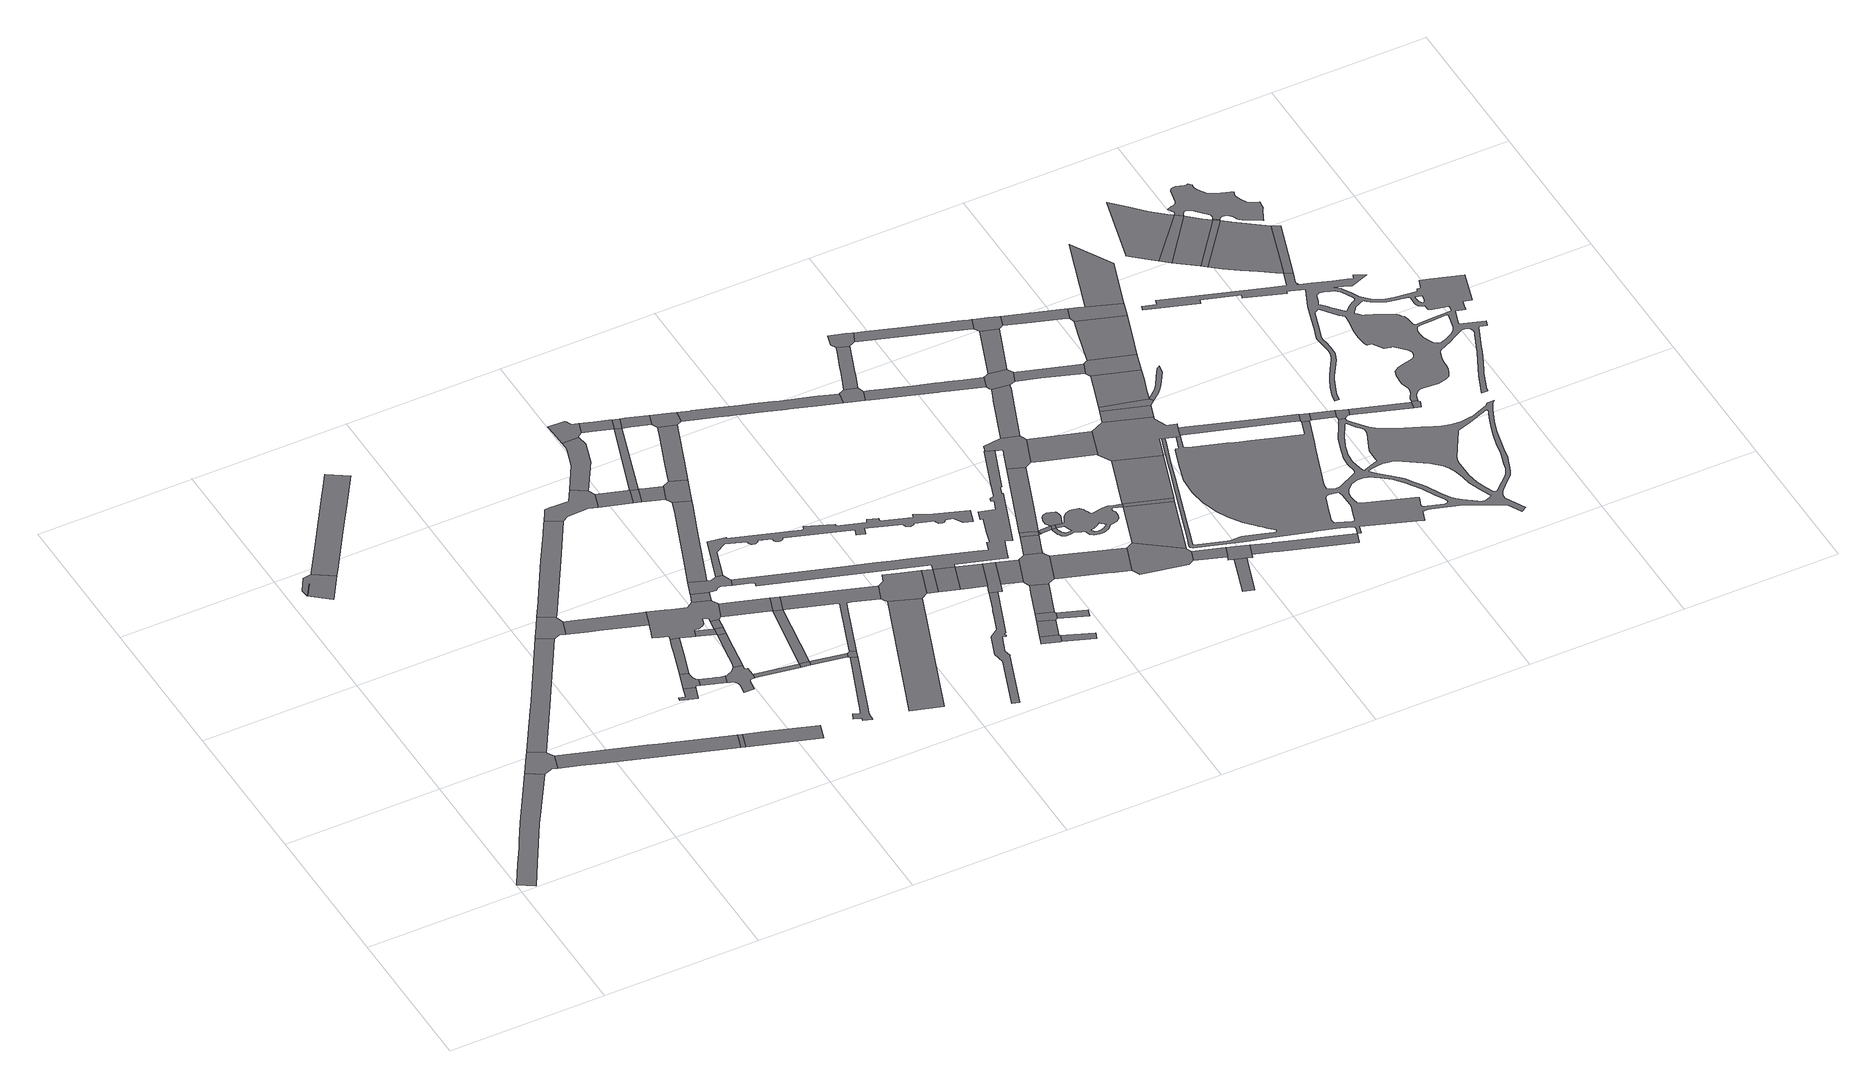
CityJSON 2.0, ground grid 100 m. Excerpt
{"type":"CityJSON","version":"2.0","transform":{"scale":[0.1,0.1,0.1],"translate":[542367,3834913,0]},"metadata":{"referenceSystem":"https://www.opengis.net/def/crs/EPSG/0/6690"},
"CityObjects":{
"road1":{"type":"Road","attributes":{"RoadStructureAttribute.sectionType":"1"},"geometry":[{"type":"MultiSurface","lod":"1","boundaries":[[[0,1,2,3,4,5,6,7,8,9,10,11,12]]]}]},
"road2":{"type":"Road","geometry":[{"type":"MultiSurface","lod":"1","boundaries":[[[13,14,0,12,15,16,17,18,19,20,21,22]]]}]},
"road3":{"type":"Road","geometry":[{"type":"MultiSurface","lod":"1","boundaries":[[[23,24,25,26,27,28,29],[30,31,32]]]}]},
"road4":{"type":"Road","attributes":{"RoadStructureAttribute.sectionType":"1"},"geometry":[{"type":"MultiSurface","lod":"1","boundaries":[[[33,34,35,36,37,13,22,38,39]]]}]},
"road5":{"type":"Road","attributes":{"RoadStructureAttribute.sectionType":"1"},"geometry":[{"type":"MultiSurface","lod":"1","boundaries":[[[40,41,19,18,42,43,44,45]]]}]},
"road6":{"type":"Road","attributes":{"RoadStructureAttribute.sectionType":"1"},"geometry":[{"type":"MultiSurface","lod":"1","boundaries":[[[46,47,48,49,50,24,23,51,52,53,54,55]]]}]},
"road7":{"type":"Road","geometry":[{"type":"MultiSurface","lod":"1","boundaries":[[[56,57,58,33,39,59,60,61,62,63,64]]]}]},
"road8":{"type":"Road","geometry":[{"type":"MultiSurface","lod":"1","boundaries":[[[45,44,65,66]]]}]},
"road9":{"type":"Road","geometry":[{"type":"MultiSurface","lod":"1","boundaries":[[[67,68,69,70,71,72]]]}]},
"road10":{"type":"Road","geometry":[{"type":"MultiSurface","lod":"1","boundaries":[[[73,67,72,74,75,76,77,78,79,80,81,82]]]}]},
"road11":{"type":"Road","attributes":{"RoadStructureAttribute.sectionType":"1"},"geometry":[{"type":"MultiSurface","lod":"1","boundaries":[[[83,84,85,86,63,62,87,88,89,90]]]}]},
"road12":{"type":"Road","attributes":{"RoadStructureAttribute.sectionType":"1"},"geometry":[{"type":"MultiSurface","lod":"1","boundaries":[[[91,66,65,92,93]]]}]},
"road13":{"type":"Road","attributes":{"RoadStructureAttribute.sectionType":"1"},"geometry":[{"type":"MultiSurface","lod":"1","boundaries":[[[94,95,96,97,78,77,98,99,100,101,102]]]}]},
"road14":{"type":"Road","attributes":{"RoadStructureAttribute.sectionType":"1"},"geometry":[{"type":"MultiSurface","lod":"1","boundaries":[[[103,104,105,106,107,108,56,64,109,110,111]]]}]},
"road15":{"type":"Road","attributes":{"RoadStructureAttribute.sectionType":"1"},"geometry":[{"type":"MultiSurface","lod":"1","boundaries":[[[112,113,114,115,73,82,116,117,118,119]]]}]},
"road16":{"type":"Road","geometry":[{"type":"MultiSurface","lod":"1","boundaries":[[[120,121,122,123,102,101,124,125,126,127,128,129,130,131,132,133,134,135,136,137,138,139,140,141]]]}]},
"road17":{"type":"Road","attributes":{"RoadStructureAttribute.sectionType":"1"},"geometry":[{"type":"MultiSurface","lod":"1","boundaries":[[[142,143,144,120,141,145,146]]]}]},
"road18":{"type":"Road","geometry":[{"type":"MultiSurface","lod":"1","boundaries":[[[147,148,149,150,90,89,151,152,153,154,155,112,119,156,157,158,159,160,161,162,163,164,165,166,167,168,169,170,171,172,173,174,175]]]}]},
"road19":{"type":"Road","attributes":{"RoadStructureAttribute.sectionType":"1"},"geometry":[{"type":"MultiSurface","lod":"1","boundaries":[[[158,157,176,177,178]]]}]},
"road20":{"type":"Road","attributes":{"RoadStructureAttribute.sectionType":"1"},"geometry":[{"type":"MultiSurface","lod":"1","boundaries":[[[138,137,179,180,181]]]}]},
"road21":{"type":"Road","geometry":[{"type":"MultiSurface","lod":"1","boundaries":[[[178,177,142,146,182]]]}]},
"road22":{"type":"Road","geometry":[{"type":"MultiSurface","lod":"1","boundaries":[[[168,178,182,169]]]}]},
"road23":{"type":"Road","geometry":[{"type":"MultiSurface","lod":"1","boundaries":[[[183,184,175,174,185]]]}]},
"road24":{"type":"Road","geometry":[{"type":"MultiSurface","lod":"1","boundaries":[[[186,187,188,189,190,191,103,111,192,193,194,195,196]]]}]},
"road25":{"type":"Road","geometry":[{"type":"MultiSurface","lod":"1","boundaries":[[[181,180,197,198]]]}]},
"road26":{"type":"Road","attributes":{"RoadStructureAttribute.sectionType":"1"},"geometry":[{"type":"MultiSurface","lod":"1","boundaries":[[[199,200,201,202,203,204,205,206,207,208,209,210,211,212,213,214,215,216]]]}]},
"road27":{"type":"Road","geometry":[{"type":"MultiSurface","lod":"1","boundaries":[[[217,183,185,218,219,220,221,222,223,224,225,226,227]]]}]},
"road28":{"type":"Road","attributes":{"RoadStructureAttribute.sectionType":"1"},"geometry":[{"type":"MultiSurface","lod":"1","boundaries":[[[171,170,228,229,230]]]}]},
"road29":{"type":"Road","attributes":{"RoadStructureAttribute.sectionType":"1"},"geometry":[{"type":"MultiSurface","lod":"1","boundaries":[[[229,231,181,198,232,233]]]}]},
"road30":{"type":"Road","attributes":{"RoadStructureAttribute.sectionType":"1"},"geometry":[{"type":"MultiSurface","lod":"1","boundaries":[[[234,198,197,235,236,237]]]}]},
"road31":{"type":"Road","attributes":{"RoadStructureAttribute.sectionType":"1"},"geometry":[{"type":"MultiSurface","lod":"1","boundaries":[[[238,195,194,239,240]]]}]},
"road32":{"type":"Road","geometry":[{"type":"MultiSurface","lod":"1","boundaries":[[[230,229,233,241]]]}]},
"road33":{"type":"Road","geometry":[{"type":"MultiSurface","lod":"1","boundaries":[[[242,243,237,236,244,199,216,245]]]}]},
"road34":{"type":"Road","attributes":{"RoadStructureAttribute.sectionType":"1"},"geometry":[{"type":"MultiSurface","lod":"1","boundaries":[[[246,247,248,249,250,251,252,253,254,186,196]]]}]},
"road35":{"type":"Road","attributes":{"RoadStructureAttribute.sectionType":"1"},"geometry":[{"type":"MultiSurface","lod":"1","boundaries":[[[255,256,257,217,227,258,259,260]]]}]},
"road36":{"type":"Road","geometry":[{"type":"MultiSurface","lod":"1","boundaries":[[[240,239,261,262]]]}]},
"road37":{"type":"Road","attributes":{"RoadStructureAttribute.sectionType":"1"},"geometry":[{"type":"MultiSurface","lod":"1","boundaries":[[[263,264,265,262,261,266,267]]]}]},
"road38":{"type":"Road","geometry":[{"type":"MultiSurface","lod":"1","boundaries":[[[268,269,249,248,270,271,272,273,274,275,276]]]}]},
"road39":{"type":"Road","geometry":[{"type":"MultiSurface","lod":"1","boundaries":[[[241,233,277,278,279,280,281,242,245,282,283,284,285,286]]]}]},
"road40":{"type":"Road","attributes":{"RoadStructureAttribute.sectionType":"1"},"geometry":[{"type":"MultiSurface","lod":"1","boundaries":[[[287,240,262,288]]]}]},
"road41":{"type":"Road","attributes":{"RoadStructureAttribute.sectionType":"1"},"geometry":[{"type":"MultiSurface","lod":"1","boundaries":[[[289,290,291,292]]]}]},
"road42":{"type":"Road","geometry":[{"type":"MultiSurface","lod":"1","boundaries":[[[293,267,266,255,260,294,295]]]}]},
"road43":{"type":"Road","attributes":{"RoadStructureAttribute.sectionType":"1"},"geometry":[{"type":"MultiSurface","lod":"1","boundaries":[[[296,297,272,271,298,299,287,300]]]}]},
"road44":{"type":"Road","geometry":[{"type":"MultiSurface","lod":"1","boundaries":[[[300,287,288,301]]]}]},
"road45":{"type":"Road","attributes":{"RoadStructureAttribute.sectionType":"1"},"geometry":[{"type":"MultiSurface","lod":"1","boundaries":[[[302,303,304,305,293,295,306,307,308]]]}]},
"road46":{"type":"Road","attributes":{"RoadStructureAttribute.sectionType":"1"},"geometry":[{"type":"MultiSurface","lod":"1","boundaries":[[[309,301,288,310,311,312,313,314]]]}]},
"road47":{"type":"Road","geometry":[{"type":"MultiSurface","lod":"1","boundaries":[[[315,316,317,318,286,285,319,320,289,292,321,322]]]}]},
"road48":{"type":"Road","geometry":[{"type":"MultiSurface","lod":"1","boundaries":[[[323,324,314,313,302,308,325,326,327]]]}]},
"road49":{"type":"Road","attributes":{"RoadStructureAttribute.sectionType":"1"},"geometry":[{"type":"MultiSurface","lod":"1","boundaries":[[[328,329,330,331,332,333,334,335,336,337,338,339,340,341,342,343,344,345,346,347,348,349,350,351,352,353,354,355,356,357,358,359,360,361,362,363,364,365,366,367,368,369,370,371,372,373,374,375,376,377,378,379,380,381,382,383,384,385,386,387,388,389,390,391,392,393,394,395,396,397,398,399,400,401,402,403,404,405,406,407,408,409,410,411,412,413,414,415,416,417,418,419,420,421,422,423,424,425,426,427,428,429,430,431,432,433,434,435,436,437,438,439,440,441,442,443,444,445,446,447,448,449,450,451,452,453,454,455,456,457,458,459,460,461,224,223]]]}]},
"road50":{"type":"Road","attributes":{"RoadStructureAttribute.sectionType":"1"},"geometry":[{"type":"MultiSurface","lod":"1","boundaries":[[[462,463,464,465,466,467,468,469,470,471,472,473,474,475,476,477,478,479,480,481]]]}]},
"road51":{"type":"Road","attributes":{"RoadStructureAttribute.sectionType":"1"},"geometry":[{"type":"MultiSurface","lod":"1","boundaries":[[[322,321,482,483]]]}]},
"road52":{"type":"Road","attributes":{"RoadStructureAttribute.sectionType":"1"},"geometry":[{"type":"MultiSurface","lod":"1","boundaries":[[[484,485,486,487,488,489,490,491,492,493,494,495,496,497,498,499,500,501,502,222,221,503,504,505,506,483,507,508,509,510,511,512,513,514,515,516,517,518,519,520]]]}]},
"road53":{"type":"Road","geometry":[{"type":"MultiSurface","lod":"1","boundaries":[[[483,482,521,507]]]}]},
"road54":{"type":"Road","geometry":[{"type":"MultiSurface","lod":"1","boundaries":[[[522,523,524,525,526,527,528,529,530,531,532,533,534,535]]]}]},
"road55":{"type":"Road","attributes":{"RoadStructureAttribute.sectionType":"1"},"geometry":[{"type":"MultiSurface","lod":"1","boundaries":[[[536,522,535,537,538]]]}]},
"road56":{"type":"Road","attributes":{"RoadStructureAttribute.sectionType":"1"},"geometry":[{"type":"MultiSurface","lod":"1","boundaries":[[[507,521,539,540]]]}]},
"road57":{"type":"Road","geometry":[{"type":"MultiSurface","lod":"1","boundaries":[[[541,536,538,542,543,544,545,546,547,548,549,550,551]]]}]},
"road58":{"type":"Road","geometry":[{"type":"MultiSurface","lod":"1","boundaries":[[[552,553,554,530,529]]]}]},
"road59":{"type":"Road","geometry":[{"type":"MultiSurface","lod":"1","boundaries":[[[540,539,555,462,481,556,557,558]]]}]},
"road60":{"type":"Road","attributes":{"RoadStructureAttribute.sectionType":"1"},"geometry":[{"type":"MultiSurface","lod":"1","boundaries":[[[559,560,541,551,561]]]}]},
"road61":{"type":"Road","attributes":{"RoadStructureAttribute.sectionType":"1"},"geometry":[{"type":"MultiSurface","lod":"1","boundaries":[[[562,563,564,565,566,567,568,569,570,571,572,573,574,327,326,575,576,577,578,579,580,581,582,583,584,585]]]}]},
"road62":{"type":"Road","attributes":{"RoadStructureAttribute.sectionType":"1"},"geometry":[{"type":"MultiSurface","lod":"1","boundaries":[[[558,557,586,587]]]}]},
"road63":{"type":"Road","geometry":[{"type":"MultiSurface","lod":"1","boundaries":[[[588,589,590,547,546]]]}]},
"road64":{"type":"Road","geometry":[{"type":"MultiSurface","lod":"1","boundaries":[[[591,592,593,587,586,594,595,559,561,596,597,598,599,600,601,602]]]}]},
"road65":{"type":"Road","attributes":{"RoadStructureAttribute.sectionType":"1"},"geometry":[{"type":"MultiSurface","lod":"1","boundaries":[[[603,591,602,604]]]}]},
"road66":{"type":"Road","geometry":[{"type":"MultiSurface","lod":"1","boundaries":[[[605,606,603,604,607]]]}]},
"road67":{"type":"Road","attributes":{"RoadStructureAttribute.sectionType":"1"},"geometry":[{"type":"MultiSurface","lod":"1","boundaries":[[[608,606,605,607]]]}]},
"road68":{"type":"Road","attributes":{"RoadStructureAttribute.sectionType":"1"},"geometry":[{"type":"MultiSurface","lod":"1","boundaries":[[[607,604,609]]]}]},
"road69":{"type":"Road","attributes":{"RoadStructureAttribute.sectionType":"1"},"geometry":[{"type":"MultiSurface","lod":"1","boundaries":[[[599,598,610,611,612,613,614]]]}]},
"road70":{"type":"Road","attributes":{"RoadStructureAttribute.sectionType":"1"},"geometry":[{"type":"MultiSurface","lod":"1","boundaries":[[[615,616,607,609,617,618]]]}]},
"road71":{"type":"Road","geometry":[{"type":"MultiSurface","lod":"1","boundaries":[[[619,585,584,620,621,622]]]}]},
"road72":{"type":"Road","geometry":[{"type":"MultiSurface","lod":"1","boundaries":[[[615,618,623,624]]]}]},
"road73":{"type":"Road","attributes":{"RoadStructureAttribute.sectionType":"1"},"geometry":[{"type":"MultiSurface","lod":"1","boundaries":[[[625,626,608,607,627,628,629]]]}]},
"road74":{"type":"Road","geometry":[{"type":"MultiSurface","lod":"1","boundaries":[[[630,631,632,633,634,635,636,637,638,639,640,615,624,641]]]}]},
"road75":{"type":"Road","attributes":{"RoadStructureAttribute.sectionType":"1"},"geometry":[{"type":"MultiSurface","lod":"1","boundaries":[[[642,643,644,645,646,647,648,619,622,649,650,651]]]}]},
"road76":{"type":"Road","geometry":[{"type":"MultiSurface","lod":"1","boundaries":[[[618,652,653,654,655,656,657,658,659,660,661,662,663,664,665,666,667,668,669,670,671,672,673,674,675,676,677,678,679,680,681,682,683,684,685,686,687,688,689,690,691,692,693,694,695,696,697,698,641,624,623],[699,700,701,702,703,704,705,706,707,708,709,710,711,712,623],[713,714,715,716,717,718,719,720,721,722,723,724,725,726]]]}]},
"road77":{"type":"Road","geometry":[{"type":"MultiSurface","lod":"1","boundaries":[[[727,728,729,614,613,730,731,732,733,734,735,736,737,738]]]}]},
"road78":{"type":"Road","geometry":[{"type":"MultiSurface","lod":"1","boundaries":[[[739,740,741,742,743,642,651,744,745,746,747]]]}]},
"road79":{"type":"Road","geometry":[{"type":"MultiSurface","lod":"1","boundaries":[[[748,749,520,519,750,751,752,625,629,753,754,755,756,757,758]]]}]},
"road80":{"type":"Road","attributes":{"RoadStructureAttribute.sectionType":"1"},"geometry":[{"type":"MultiSurface","lod":"1","boundaries":[[[759,760,761,762,763,764,765,766,767,621,620,768,769,770,771,772,773,774,775,776,777]]]}]},
"road81":{"type":"Road","attributes":{"RoadStructureAttribute.sectionType":"1"},"geometry":[{"type":"MultiSurface","lod":"1","boundaries":[[[682,727,738,778]]]}]},
"road82":{"type":"Road","attributes":{"RoadStructureAttribute.sectionType":"1"},"geometry":[{"type":"MultiSurface","lod":"1","boundaries":[[[736,735,779,780]]]}]},
"road83":{"type":"Road","attributes":{"RoadStructureAttribute.sectionType":"1"},"geometry":[{"type":"MultiSurface","lod":"1","boundaries":[[[781,782,783,784]]]}]},
"road84":{"type":"Road","attributes":{"RoadStructureAttribute.sectionType":"1"},"geometry":[{"type":"MultiSurface","lod":"1","boundaries":[[[785,786,787,788,748,758,789,790,791]]]}]},
"road85":{"type":"Road","attributes":{"RoadStructureAttribute.sectionType":"1"},"geometry":[{"type":"MultiSurface","lod":"1","boundaries":[[[792,755,754,793,794,795]]]}]},
"road86":{"type":"Road","geometry":[{"type":"MultiSurface","lod":"1","boundaries":[[[683,682,778,796,797]]]}]},
"road87":{"type":"Road","geometry":[{"type":"MultiSurface","lod":"1","boundaries":[[[780,779,798,781,784,799,800,801]]]}]},
"road88":{"type":"Road","attributes":{"RoadStructureAttribute.sectionType":"1"},"geometry":[{"type":"MultiSurface","lod":"1","boundaries":[[[802,803,804,805,806,807,808,809,810,747,746,811,812,813,814,815]]]}]},
"road89":{"type":"Road","attributes":{"RoadStructureAttribute.sectionType":"1"},"geometry":[{"type":"MultiSurface","lod":"1","boundaries":[[[816,683,797,817]]]}]},
"road90":{"type":"Road","geometry":[{"type":"MultiSurface","lod":"1","boundaries":[[[818,819,820,777,776,821,822,785,791,823,824,825,826,827,828]]]}]},
"road91":{"type":"Road","attributes":{"RoadStructureAttribute.sectionType":"1"},"geometry":[{"type":"MultiSurface","lod":"1","boundaries":[[[829,818,828,830,831]]]}]},
"road92":{"type":"Road","geometry":[{"type":"MultiSurface","lod":"1","boundaries":[[[832,833,795,794,834,835,816,817,836,837,838,839,840,841,842,843,844,845,846,847]]]}]},
"road93":{"type":"Road","attributes":{"RoadStructureAttribute.sectionType":"1"},"geometry":[{"type":"MultiSurface","lod":"1","boundaries":[[[848,825,824,849,850,851,852]]]}]},
"road94":{"type":"Road","geometry":[{"type":"MultiSurface","lod":"1","boundaries":[[[853,854,855,801,800,856,857,858,859]]]}]},
"road95":{"type":"Road","geometry":[{"type":"MultiSurface","lod":"1","boundaries":[[[860,861,815,814,862,829,831,863,864]]]}]},
"road96":{"type":"Road","attributes":{"RoadStructureAttribute.sectionType":"1"},"geometry":[{"type":"MultiSurface","lod":"1","boundaries":[[[865,866,832,847,867]]]}]},
"road97":{"type":"Road","geometry":[{"type":"MultiSurface","lod":"1","boundaries":[[[868,865,867,869,870]]]}]},
"road98":{"type":"Road","attributes":{"RoadStructureAttribute.sectionType":"1"},"geometry":[{"type":"MultiSurface","lod":"1","boundaries":[[[871,872,868,870,873,874,875]]]}]},
"road99":{"type":"Road","attributes":{"RoadStructureAttribute.sectionType":"1"},"geometry":[{"type":"MultiSurface","lod":"1","boundaries":[[[876,864,863,877,878,879,880,881]]]}]},
"road100":{"type":"Road","geometry":[{"type":"MultiSurface","lod":"1","boundaries":[[[882,883,884,885,852,851,886,871,875,887]]]}]},
"road101":{"type":"Road","attributes":{"RoadStructureAttribute.sectionType":"1"},"geometry":[{"type":"MultiSurface","lod":"1","boundaries":[[[888,889,890,891,892,893,894,895,896,897,898,899,900,901,870,869]]]}]},
"road102":{"type":"Road","attributes":{"RoadStructureAttribute.sectionType":"1"},"geometry":[{"type":"MultiSurface","lod":"1","boundaries":[[[902,903,882,887,904,905]]]}]},
"road103":{"type":"Road","attributes":{"RoadStructureAttribute.sectionType":"1"},"geometry":[{"type":"MultiSurface","lod":"1","boundaries":[[[906,907,908,843,842,909,910,911,912,913]]]}]},
"road104":{"type":"Road","geometry":[{"type":"MultiSurface","lod":"1","boundaries":[[[914,915,916,881,880,902,905,917,918,919,920,921]]]}]},
"road105":{"type":"Road","attributes":{"RoadStructureAttribute.sectionType":"1"},"geometry":[{"type":"MultiSurface","lod":"1","boundaries":[[[922,923,924,925,926,927,928,929,930,931,932,933,934,935,936,937,938,939,940,941,942,943,944,945,946,947,948,949,950,951,952,953,954,955,956,957,958,959,960,961,962,963,964,965,966,967,968,969,970,971,972,973,974,975,976,977,978,979,980,981,841,840,982,983,984,985,986,987,988,989,990,991,992,993,994,995,996,997,998,999,1000,1001,1002,1003,1004,1005,1006,1007,1008,1009,1010,1011,1012,1013,1014,1015,1016,1017,1018,1019,1020,1021,1022,1023,1024,1025,838,837,1026,1027,1028,1029,1030,1031,1032,1033,1034,1035,1036,1037,1038,1039,1040,1041,1042,1043,1044,1045,1046,1047,1048,859,1049,1050,1051,1052,1053,1054,1055,1056,1057,1058,1059,1060,1061,1062,1063,1064,1065,1066,1067,1068,1069,1070,1071,1072,1073,1074,1075,1076,1077,1078,1079,1080,1081,1082,1083,1084,1085,1086,1087,1088,1089],[1090,1091,1092,1093,1094,1095,1096,1097,1098,1099,1100,1101,1102,1103,1104,1105,1106,1107,1108,1109,1110,1111,1112,1113,1114,1115,1116],[1117,1118,1119,1120,1121,1122,1123,1124,1125,1126,1127,1128,1129,1130,1131,1132,1133,1134,1135,1136,1137,1138,1139,1140,1141,1142,1143,1144,1145,1146,1147,1148],[1149,1150,1151,1152,1153,1154,1155,1156,1157,1158,1159,1160,1161,1162,1163,1164,1165,1166,1167,1168,1169,1170,1171,1172,1173,1174,1175,1176,1177,1178,1179,1180,1181],[1182,1183,1184,1185,1186,1187,1188,1189,1190,1191,1192,1193,1194,1195,1196,1197,1198,1199,1200,1201,1202,1203,1204,1205,1206,1207,1208,1209,1210,1211,1212,1213,1214,1215,1216,1217,1218,1219,1220,1221,1222],[1223,1224,1225,1226,1227,1228,1229,1230,1231,1232,1233,1234,1235,1236,1237,1238,1239,1240,1241,1242,1243,1244,1245,1246,1247,1248,1249,1250,1251,1252,1253,1254,1255,1256,1257]]]}]},
"road106":{"type":"Road","attributes":{"RoadStructureAttribute.sectionType":"1"},"geometry":[{"type":"MultiSurface","lod":"1","boundaries":[[[1258,921,920,1259]]]}]},
"road107":{"type":"Road","geometry":[{"type":"MultiSurface","lod":"1","boundaries":[[[913,912,970,969,1260,1261,1262]]]}]},
"road108":{"type":"Road","attributes":{"RoadStructureAttribute.sectionType":"1"},"geometry":[{"type":"MultiSurface","lod":"1","boundaries":[[[1262,1261,1263,1264,1265]]]}]},
"road109":{"type":"Road","geometry":[{"type":"MultiSurface","lod":"1","boundaries":[[[1266,1265,1264,1267,1268,944,943,1269,1270,1271,1272]]]}]},
"road110":{"type":"Road","geometry":[{"type":"MultiSurface","lod":"1","boundaries":[[[1273,1274,1272,1271,1275,1276,1277]]]}]},
"road111":{"type":"Road","geometry":[{"type":"MultiSurface","lod":"1","boundaries":[[[1278,1279,1280,1281,1282,1283,1284,1285,1286,1287,1288]]]}]},
"road112":{"type":"Road","geometry":[{"type":"MultiSurface","lod":"1","boundaries":[[[1289,1290,1277,1276,1291,1292,1293,1294,1295]]]}]},
"road113":{"type":"Road","geometry":[{"type":"MultiSurface","lod":"1","boundaries":[[[1288,1287,1296,1297,1298]]]}]},
"road114":{"type":"Road","geometry":[{"type":"MultiSurface","lod":"1","boundaries":[[[1299,1298,1297,1300,1301]]]}]},
"road115":{"type":"Road","attributes":{"RoadStructureAttribute.sectionType":"1"},"geometry":[{"type":"MultiSurface","lod":"1","boundaries":[[[1302,1303,1304,1305,1306,1307,1308,1309,1310,1311,1312,1313,1314,1315,1316,1317,1318,1319,1320,1321,1322,1323,1324,1325,1326,1327,1328,1329,1330,1331,1332,1333,1334,1335,1336,1337,1338,1339,1340,1341,1342,1343,1344,1345,1346,1347,1348,1349,1350,1351,1352,1353,1354,1355,1356,1357,1358,1359,1360,1361,1362,1363,1364,1365,1366,1367,1368,1369,1370,1371,1372,1373,1374,1375,1376,1377,1378,1379,1380,1381,1382,1383,1384,1385,1386,1387,1388,1389,1390,1391,1392,1393,1394,1395,1396,1397,1398,1289,1295,1399,1400,1401,1402,1403,1404,1405,1406,1407,1408,1409,1410,1411,1412,1413,1414,1415,1416,1417,1418,1419,1420,1421,1422,1423,1424,1425,1426,1427,1428,1429,1430,1431,1432,1433,1434,1435,1436,1437,1438,1439,1440,1441,1442,1443,1444,1445,1446,1447,1448,1449,1450,1451,1452,1453,1454,1455,1456,1457,1458,1459,1460,1461,1462,1463,1464,1465,1466,1467,1468,1469,1470,1471,1472,1473,1474,1475,1476,1477,1478,1479,1480,1481,1482,1483,1484,1485,1486,1487,1488,1489,1490,1491,1492,1493,1494,1495],[1496,1497,1498,1499,1500,1501,1502,1503,1504,1505,1506,1507,1508,1509],[1510,1511,1512,1513,1514,1515,1516,1517,1518,1519,1520,1521,1522,1523,1524,1525,1526,1527,1528,1529,1530,1531,1532,1533,1534,1535,1536,1537,1538,1539],[1540,1541,1542,1543,1544,1545,1546,1547,1548,1549,1550,1551,1552,1553,1554,1555,1556,1557,1558,1559,1560,1561,1562,1563,1564,1565],[1566,1567,1568,1569,1570,1571,1572,1573,1574,1575,1576,1577,1578,1579,1580,1581,1582,1583,1584,1585,1586,1587,1588,1589,1590,1591,1592,1593,1594,1595,1596,1597,1598,1599,1600,1601,1602,1603,1604,1605,1606,1607,1608,1609,1610,1611,1612,1613,1614,1615,1616,1617,1618]]]}]},
"road116":{"type":"Road","geometry":[{"type":"MultiSurface","lod":"1","boundaries":[[[1301,1300,1619,1620]]]}]},
"road117":{"type":"Road","geometry":[{"type":"MultiSurface","lod":"1","boundaries":[[[1621,1620,1619,1622,1623,1624,1625,1495,1626]]]}]},
"road118":{"type":"Road","attributes":{"RoadStructureAttribute.sectionType":"1"},"geometry":[{"type":"MultiSurface","lod":"1","boundaries":[[[1627,1301,1620,1628]]]}]},
"road119":{"type":"Road","geometry":[{"type":"MultiSurface","lod":"1","boundaries":[[[1629,1630,1631,1632,1633,1634,1635,1636,1637,1638,1639,1640,1641,1642,1643,1288,1298,1644,1645,1646,1647,1648,1649,1650,1651,1652,1653,1654,1655,1627,1628,1656,1657,1658,1659,1660,1661,1662,1663,1664,1665,1666,1667,1668,1669,1670,1671,1672,1673,1674,1675,1676,1677,1678,1679,1680,1681,1682,1683,1684,1685,1686,1687]]]}]},
"road120":{"type":"Road","geometry":[{"type":"MultiSurface","lod":"1","boundaries":[[[1626,1495,1494,1688]]]}]}
},
"vertices":[
[493,886,0],[273,525,0],[194,389,0],[165,340,0],[93,219,0],[11,79,0],[4,68,0],[100,9,0],[197,177,0],[280,320,0],[365,466,0],[402,526,0],[590,826,0],
[591,1045,0],[547,973,0],[595,828,0],[640,845,0],[648,848,0],[680,837,0],[714,941,0],[710,948,0],[688,983,0],[686,987,0],
[342,2881,0],[219,2962,0],[169,2953,0],[163,2953,0],[105,2860,0],[113,2810,0],[231,2713,0],[116,2813,0],[170,2893,0],[170,2891,0],
[1091,1874,0],[817,1415,0],[793,1376,0],[776,1347,0],[721,1257,0],[893,1327,0],[1184,1818,0],
[1290,749,0],[1225,770,0],[809,794,0],[923,756,0],[1687,502,0],[1721,605,0],
[688,3677,0],[632,3591,0],[584,3519,0],[357,3174,0],[224,2970,0],[370,2922,0],[546,3190,0],[613,3290,0],[676,3385,0],[814,3594,0],
[1185,2032,0],[1139,1954,0],[1119,1922,0],[1192,1821,0],[1221,1832,0],[1229,1835,0],[1262,1824,0],[1296,1927,0],[1281,1975,0],
[1715,492,0],[1749,595,0],
[1635,1097,0],[1613,1029,0],[1575,1041,0],[1568,1018,0],[1672,984,0],[1702,1075,0],
[1673,1214,0],[1707,1080,0],[1712,1085,0],[1720,1083,0],[1735,1078,0],[1749,1128,0],[1732,1138,0],[1724,1158,0],[1721,1178,0],[1723,1198,0],
[1740,1779,0],[1670,1803,0],[1412,1889,0],[1385,1898,0],[1388,1781,0],[1444,1762,0],[1719,1670,0],[1754,1775,0],
[1874,554,0],[2144,349,0],[2178,452,0],
[1872,1084,0],[1863,1087,0],[1843,1095,0],[1826,1101,0],[1812,1050,0],[1833,1043,0],[1860,1033,0],[1878,1027,0],[1897,1080,0],
[1608,2737,0],[1595,2715,0],[1548,2637,0],[1430,2442,0],[1258,2155,0],[1252,2144,0],[1292,1992,0],[1561,2443,0],[1701,2681,0],
[1767,1505,0],[1760,1483,0],[1748,1448,0],[1732,1396,0],[1776,1359,0],[1796,1418,0],[1806,1449,0],[1818,1489,0],
[1972,1123,0],[1947,1097,0],[1915,1082,0],[1903,1080,0],[1898,1020,0],[1912,1013,0],[1918,1010,0],[1930,997,0],[1936,980,0],[1936,965,0],[1926,909,0],[1927,903,0],[1991,905,0],[2003,978,0],[2008,983,0],[2018,988,0],[2028,988,0],[2038,987,0],[2043,1018,0],[2040,1076,0],[2022,1083,0],[2027,1114,0],
[2024,1408,0],[2001,1274,0],[1981,1155,0],[2053,1274,0],[2073,1400,0],
[1983,1698,0],[1943,1712,0],[1896,1727,0],[1856,1740,0],[1704,1625,0],[1695,1599,0],[1682,1562,0],[1724,1548,0],[1775,1531,0],[1882,1467,0],[1908,1458,0],[1923,1502,0],[1928,1510,0],[1938,1507,0],[1953,1507,0],[1970,1513,0],[1985,1520,0],[1998,1530,0],[2005,1548,0],[2010,1572,0],[2045,1560,0],[2041,1531,0],[2093,1524,0],[2111,1537,0],[2152,1641,0],[2150,1647,0],[2133,1683,0],[2131,1687,0],[2024,1723,0],
[1931,1450,0],[2021,1418,0],[2031,1463,0],
[2061,984,0],[2313,942,0],[2318,971,0],
[2081,1451,0],
[2050,1790,0],[2046,1779,0],[2152,1751,0],
[1860,2899,0],[1810,2816,0],[1726,2820,0],[1693,2821,0],[1655,2816,0],[1642,2794,0],[1746,2706,0],[1881,2711,0],[1936,2693,0],[1970,2799,0],[1951,2845,0],
[2373,932,0],[2378,964,0],
[2602,883,0],[2597,869,0],[2438,453,0],[2431,440,0],[2428,435,0],[2421,435,0],[2386,450,0],[2369,414,0],[2411,397,0],[2416,395,0],[2416,387,0],[2410,375,0],[2466,357,0],[2468,378,0],[2469,385,0],[2474,418,0],[2483,445,0],[2641,868,0],
[2086,1886,0],[2198,1750,0],[2215,1765,0],[2235,1765,0],[2296,1745,0],[2311,1788,0],[2290,1844,0],[2247,1853,0],[2239,1845,0],[2209,1837,0],[2188,1847,0],
[2391,1445,0],[2399,1443,0],[2434,1547,0],
[2370,1274,0],[2429,1274,0],[2453,1424,0],
[2588,926,0],[2564,901,0],[2592,896,0],[2605,923,0],
[2151,2740,0],[2129,2630,0],[2163,2736,0],
[2488,1528,0],
[2622,929,0],[2615,924,0],[2599,891,0],[2659,915,0],
[2080,3056,0],[2128,3204,0],[2118,3274,0],[2010,3271,0],[2011,3242,0],[2011,3225,0],[2011,3215,0],[2008,3205,0],[1970,3082,0],
[2329,2529,0],[2301,2451,0],[2138,2022,0],[2348,2270,0],[2419,2452,0],[2433,2488,0],
[2175,2615,0],[2210,2721,0],
[2225,2716,0],[2218,2718,0],[2211,2720,0],[2307,2572,0],[2349,2676,0],
[2006,3435,0],[2007,3375,0],[2118,3275,0],[2149,3300,0],[2175,3377,0],[2133,3391,0],[2121,3415,0],[2119,3419,0],[2114,3431,0],
[2470,1418,0],[2759,1321,0],[2765,1318,0],[2748,1273,0],[2626,939,0],[2792,1273,0],[2804,1305,0],[2833,1295,0],[2992,1241,0],[3030,1346,0],
[2330,3240,0],[2373,3225,0],
[3016,1203,0],[2684,322,0],[2878,261,0],[3204,1135,0],
[2394,2698,0],[2457,2550,0],[2498,2658,0],
[2341,3321,0],[2257,3349,0],[2211,3279,0],[2309,3247,0],[2355,3316,0],
[2399,3302,0],
[2556,3134,0],[2521,3038,0],[2456,2864,0],[2405,2728,0],[2556,2810,0],[2641,3038,0],[2666,3101,0],
[2429,3292,0],[2380,3223,0],[2390,3220,0],[2423,3209,0],[2538,3171,0],[2563,3247,0],
[3198,1385,0],[3097,1420,0],[3075,1367,0],[3033,1345,0],[2994,1238,0],[2999,1229,0],[3245,1161,0],[3310,1346,0],
[2690,3205,0],[2684,3207,0],[2670,3103,0],[2701,3117,0],[2714,3197,0],
[2352,2032,0],[2424,2075,0],[2548,2032,0],[2548,2027,0],[2548,2024,0],[2548,2022,0],[2549,2020,0],[2549,2017,0],[2550,2015,0],[2551,2013,0],[2552,2011,0],[2554,2009,0],[2555,2007,0],[2557,2005,0],[2558,2004,0],[2560,2002,0],[2562,2001,0],[2564,2000,0],[2566,1999,0],[2569,1998,0],[2571,1997,0],[2573,1997,0],[2576,1996,0],[2578,1996,0],[2580,1996,0],[2583,1996,0],[2585,1997,0],[2587,1997,0],[2590,1998,0],[2592,1999,0],[2594,2000,0],[2596,2002,0],[2598,2003,0],[2600,2004,0],[2601,2006,0],[2603,2008,0],[2606,2013,0],[2687,1985,0],[2686,1982,0],[2686,1980,0],[2686,1977,0],[2686,1975,0],[2687,1973,0],[2688,1970,0],[2688,1968,0],[2689,1966,0],[2691,1964,0],[2692,1962,0],[2693,1960,0],[2695,1958,0],[2697,1957,0],[2698,1955,0],[2700,1954,0],[2702,1953,0],[2705,1952,0],[2707,1951,0],[2709,1950,0],[2711,1950,0],[2714,1949,0],[2716,1949,0],[2718,1949,0],[2721,1949,0],[2723,1950,0],[2725,1950,0],[2728,1951,0],[2730,1952,0],[2732,1953,0],[2734,1955,0],[2736,1956,0],[2738,1958,0],[2739,1959,0],[2741,1961,0],[2744,1966,0],[3039,1866,0],[3141,1831,0],[3125,1789,0],[3176,1772,0],[3192,1817,0],[3212,1810,0],[3295,1781,0],[3405,1742,0],[3405,1737,0],[3405,1732,0],[3408,1727,0],[3410,1722,0],[3413,1717,0],[3418,1714,0],[3423,1712,0],[3428,1710,0],[3433,1707,0],[3438,1707,0],[3445,1710,0],[3450,1710,0],[3455,1712,0],[3458,1717,0],[3463,1720,0],[3578,1684,0],[3578,1679,0],[3578,1674,0],[3581,1669,0],[3583,1664,0],[3586,1659,0],[3588,1656,0],[3593,1654,0],[3598,1651,0],[3604,1649,0],[3609,1649,0],[3614,1649,0],[3619,1649,0],[3623,1651,0],[3626,1654,0],[3631,1659,0],[3633,1662,0],[3633,1664,0],[3681,1652,0],[3716,1597,0],[3768,1577,0],[3798,1668,0],[3600,1741,0],[3492,1790,0],[3482,1768,0],[3299,1833,0],[3304,1853,0],[3239,1878,0],[3229,1855,0],[3059,1911,0],[3063,1926,0],[2893,1997,0],[2885,1976,0],[2875,1974,0],[2457,2112,0],[2459,2120,0],[2346,2139,0],[2345,2139,0],
[3562,995,0],[3516,868,0],[3509,851,0],[3499,820,0],[3453,698,0],[3396,659,0],[3342,517,0],[3356,444,0],[3232,103,0],[3274,88,0],[3413,465,0],[3415,467,0],[3413,495,0],[3407,515,0],[3451,628,0],[3473,620,0],[3476,628,0],[3471,645,0],[3486,650,0],[3608,979,0],
[3310,1140,0],[3371,1325,0],
[4106,2073,0],[4017,1833,0],[3973,1710,0],[3947,1705,0],[3939,1682,0],[3958,1672,0],[3931,1605,0],[3832,1636,0],[3813,1574,0],[3829,1569,0],[3795,1468,0],[3769,1378,0],[3754,1383,0],[3732,1320,0],[3674,1342,0],[3308,1463,0],[3200,1497,0],[3117,1529,0],[2944,1582,0],[2408,1707,0],[2422,1702,0],[2415,1675,0],[3384,1359,0],[3493,1283,0],[3499,1303,0],[3798,1206,0],[3808,1236,0],[3849,1344,0],[3891,1327,0],[3943,1467,0],[4033,1705,0],[4023,1708,0],[4042,1761,0],[4052,1757,0],[4074,1818,0],[4162,2052,0],[4112,2071,0],
[3432,1100,0],
[3641,529,0],[3620,472,0],[3722,434,0],[3724,435,0],[3725,436,0],[3729,436,0],[3730,436,0],[3733,435,0],[3749,482,0],[3747,484,0],[3746,484,0],[3745,486,0],[3744,488,0],[3744,491,0],
[3687,652,0],[3788,610,0],[3790,614,0],
[3582,1050,0],[3644,1233,0],
[3710,714,0],[3791,615,0],[3792,615,0],[3795,618,0],[3798,619,0],[3801,619,0],[3817,666,0],[3815,668,0],[3814,668,0],[3813,671,0],[3813,675,0],
[3921,362,0],[3930,385,0],[3939,408,0],
[3570,1019,0],[3635,972,0],[3654,1026,0],[3716,1208,0],
[3795,941,0],[3775,887,0],[3899,904,0],
[3556,2915,0],[3492,2937,0],[3383,2972,0],[3304,2998,0],[3259,3013,0],[3243,3019,0],[3137,3055,0],[3056,3082,0],[3029,3091,0],[2919,3127,0],[2796,3169,0],[2794,3170,0],[2790,3171,0],[2772,3094,0],[2904,3049,0],[2964,3028,0],[3002,3015,0],[3058,2997,0],[3150,2966,0],[3279,2922,0],[3292,2918,0],[3446,2866,0],[3591,2818,0],[3607,2897,0],
[3778,985,0],[3844,1165,0],
[3975,551,0],[3984,575,0],[3993,598,0],
[3889,1188,0],[3888,1186,0],[3882,1183,0],[3792,950,0],[3794,943,0],[3899,905,0],[3910,910,0],[3947,927,0],[4014,1111,0],[3994,1146,0],[3992,1149,0],[3991,1152,0],
[3944,1335,0],[4046,1297,0],
[4005,1347,0],[3956,1365,0],[4057,1327,0],
[3956,1366,0],
[4062,1299,0],
[4189,843,0],[4237,827,0],[4277,813,0],[4371,780,0],[4437,965,0],
[4141,1332,0],[4082,1331,0],[4073,1301,0],[4132,1306,0],
[3646,2914,0],[3712,2777,0],[3738,2853,0],[3724,2891,0],
[4161,1305,0],[4165,1329,0],
[4149,1881,0],[4142,1861,0],[4130,1520,0],[4244,1822,0],[4251,1842,0],
[4221,1352,0],[4231,1382,0],[4231,1407,0],[4222,1425,0],[4198,1436,0],[4173,1441,0],[4148,1436,0],[4133,1421,0],[4132,1420,0],[4123,1397,0],[4122,1365,0],[4210,1322,0],
[3778,3255,0],[3778,3254,0],[3757,3200,0],[3716,3094,0],[3698,3046,0],[3687,3019,0],[3668,2971,0],[3762,2991,0],[3773,3019,0],[3852,3227,0],
[4135,1282,0],[4138,1271,0],[4143,1253,0],[4146,1247,0],[4158,1229,0],[4162,1227,0],[4179,1218,0],[4205,1216,0],[4240,1225,0],[4253,1216,0],[4275,1205,0],[4297,1198,0],[4297,1187,0],[4305,1164,0],[4326,1149,0],[4340,1145,0],[4356,1141,0],[4386,1141,0],[4423,1155,0],[4435,1169,0],[4447,1182,0],[4466,1184,0],[4491,1189,0],[4514,1208,0],[4524,1233,0],[4525,1236,0],[4525,1263,0],[4514,1283,0],[4519,1297,0],[4526,1301,0],[4584,1282,0],[4593,1308,0],[4525,1325,0],[4512,1329,0],[4509,1330,0],[4476,1328,0],[4402,1317,0],[4392,1326,0],[4383,1345,0],[4380,1353,0],[4372,1370,0],[4354,1388,0],[4325,1397,0],[4298,1398,0],[4267,1386,0],[4248,1368,0],[4221,1319,0],[4182,1300,0],[4212,1293,0],[4213,1280,0],[4213,1279,0],[4215,1275,0],[4221,1260,0],[4229,1244,0],[4207,1240,0],[4188,1243,0],[4180,1253,0],[4174,1259,0],[4173,1261,0],[4169,1271,0],[4164,1283,0],[4407,1181,0],[4401,1176,0],[4378,1170,0],[4361,1170,0],[4343,1175,0],[4333,1187,0],[4330,1196,0],[4358,1201,0],[4360,1201,0],[4381,1210,0],[4400,1226,0],[4412,1210,0],[4419,1203,0],[4427,1195,0],
[4485,987,0],[4482,985,0],[4439,964,0],[4373,778,0],[4394,735,0],[4397,730,0],[4684,671,0],[4690,674,0],[4723,691,0],[4747,765,0],[4733,797,0],[4733,799,0],
[3917,3322,0],[3903,3327,0],[3882,3334,0],[3784,3366,0],[3760,3290,0],[3853,3229,0],[3873,3238,0],[3891,3247,0],[3925,3319,0],
[4243,2129,0],[4125,2114,0],[4184,2042,0],[4207,2033,0],[4195,2002,0],[4265,1848,0],[4297,1864,0],[4366,2052,0],[4353,2083,0],[4350,2088,0],[4347,2096,0],
[4290,2668,0],[4205,2697,0],[4186,2703,0],[4147,2716,0],[4133,2721,0],[4009,2762,0],[3931,2789,0],[3856,2814,0],[3773,2841,0],[3741,2767,0],[3887,2718,0],[4038,2667,0],[4107,2645,0],[4112,2643,0],[4123,2640,0],[4180,2621,0],[4227,2605,0],[4375,2555,0],[4402,2632,0],
[4864,1187,0],
[4910,625,0],[4936,700,0],
[4933,587,0],[4847,324,0],[4914,302,0],[5001,564,0],
[4392,2520,0],[4373,2471,0],[4359,2437,0],[4358,2434,0],[4440,2337,0],[4493,2472,0],[4504,2507,0],
[4390,2045,0],[4353,1846,0],[4665,1745,0],[4728,1933,0],
[4865,1188,0],[4873,1213,0],
[4901,599,0],[5034,553,0],[5042,579,0],[5069,654,0],
[4561,3105,0],[4525,3117,0],[4468,3138,0],[4458,3141,0],[4410,3157,0],[4336,3181,0],[4218,3220,0],[4067,3271,0],[3990,3298,0],[4404,3075,0],[4468,3053,0],[4535,3030,0],[4548,3026,0],[4574,3101,0],
[4711,1657,0],[4992,1562,0],
[4438,2647,0],[4432,2645,0],[4429,2643,0],[4386,2531,0],[4389,2526,0],[4510,2509,0],[4541,2520,0],[4570,2591,0],[4569,2594,0],[4552,2623,0],[4549,2629,0],
[4567,2991,0],[4609,2784,0],[4675,2954,0],
[4817,1973,0],[4730,1933,0],[4666,1743,0],[4710,1659,0],[5038,1698,0],[5053,1693,0],[5070,1686,0],[5115,1672,0],[5133,1666,0],[5156,1659,0],[5160,1672,0],[5177,1729,0],[5189,1760,0],[5128,1778,0],[5093,1859,0],[5100,1879,0],
[4918,2477,0],[4544,2519,0],[4685,2474,0],[4930,2389,0],[4958,2464,0],
[5204,607,0],[5193,611,0],[5191,611,0],[5178,531,0],[5192,526,0],[5630,377,0],[5657,453,0],
[4666,3070,0],[4604,3091,0],[4565,2995,0],[4706,2971,0],[4732,3048,0],
[4850,2065,0],[4819,1974,0],[5130,1971,0],
[4860,2096,0],[5165,2001,0],[5149,2025,0],
[4947,2354,0],[4890,2185,0],[5176,2109,0],[5201,2185,0],[5226,2264,0],
[5084,2929,0],[4866,2917,0],[4887,2910,0],[5058,2852,0],[5072,2847,0],[5098,2925,0],
[4991,2480,0],[4986,2477,0],[4983,2476,0],[4960,2463,0],[4944,2359,0],[5266,2392,0],
[5217,2043,0],[5240,2066,0],[5262,2094,0],[5300,2155,0],[5321,2189,0],[5323,2193,0],[5334,2246,0],[5326,2242,0],[5313,2231,0],[5295,2205,0],[5274,2171,0],[5237,2111,0],[5218,2086,0],[5197,2065,0],
[5082,2811,0],[5052,2702,0],[5294,2480,0],[5373,2713,0],
[5829,1511,0],[5594,1590,0],[5217,1716,0],[5175,1664,0],[5537,1547,0],[5720,1487,0],[5822,1451,0],[5842,1506,0],
[5168,2901,0],[5160,2904,0],[5112,2920,0],[5392,2770,0],[5393,2771,0],[5404,2805,0],[5406,2814,0],[5197,2891,0],
[6838,1084,0],[6823,1068,0],[6714,1025,0],[6692,1022,0],[6634,1014,0],[6569,1021,0],[6519,1033,0],[6487,1046,0],[6476,1050,0],[6413,1079,0],[6412,1080,0],[6321,1118,0],[6272,1141,0],[6258,1148,0],[6198,1177,0],[6170,1197,0],[6142,1224,0],[6088,1289,0],[6074,1306,0],[6059,1331,0],[6058,1341,0],[6061,1351,0],[6021,1360,0],[6013,1345,0],[5994,1310,0],[5942,1215,0],[5924,1166,0],[5913,1134,0],[5909,1120,0],[5891,1054,0],[5888,998,0],[5887,982,0],[5895,937,0],[5895,927,0],[5890,919,0],[5883,912,0],[5763,850,0],[5733,848,0],[5732,848,0],[5701,860,0],[5688,867,0],[5681,875,0],[5681,887,0],[5685,910,0],[5785,1194,0],[5807,1256,0],[5863,1416,0],[5868,1426,0],[5827,1441,0],[5793,1343,0],[5784,1341,0],[5626,1394,0],[5571,1412,0],[5496,1437,0],[5432,1459,0],[5381,1476,0],[5372,1479,0],[5362,1483,0],[5177,1547,0],[5126,1569,0],[5101,1574,0],[5096,1571,0],[5081,1576,0],[5074,1571,0],[5045,1478,0],[5026,1422,0],[5023,1413,0],[5011,1371,0],[4996,1318,0],[4990,1205,0],[5004,1098,0],[5012,1072,0],[5035,998,0],[5070,924,0],[5085,901,0],[5124,842,0],[5177,787,0],[5192,770,0],[5207,755,0],[5230,730,0],[5255,705,0],[5263,698,0],[5263,691,0],[5260,685,0],[5255,683,0],[5243,683,0],[5193,700,0],[5082,734,0],[5062,741,0],[5052,741,0],[5002,740,0],[4990,740,0],[4975,745,0],[4789,806,0],[4784,806,0],[4782,811,0],[4784,816,0],[4786,826,0],[4811,902,0],[4841,994,0],[4959,1356,0],[4977,1413,0],[5000,1483,0],[5057,1646,0],[5034,1637,0],[4982,1480,0],[4959,1410,0],[4939,1351,0],[4823,1002,0],[4783,881,0],[4761,816,0],[4759,803,0],[4759,798,0],[4764,791,0],[4772,786,0],[5025,703,0],[5090,684,0],[5175,660,0],[5193,657,0],[5439,585,0],[5446,583,0],[5594,539,0],[5629,527,0],[5659,512,0],[5667,507,0],[5672,497,0],[5670,482,0],[5679,446,0],[5697,500,0],[6040,372,0],[6051,368,0],[6077,441,0],[6110,441,0],[6130,437,0],[6173,422,0],[6263,393,0],[6305,379,0],[6308,378,0],[6331,366,0],[6368,347,0],[6424,317,0],[6471,293,0],[6521,268,0],[6524,266,0],[6529,261,0],[6578,175,0],[6612,194,0],[6543,321,0],[6543,336,0],[6546,351,0],[6548,356,0],[6558,373,0],[6568,386,0],[6597,416,0],[6642,457,0],[6662,479,0],[6677,505,0],[6699,557,0],[6710,589,0],[6720,618,0],[6737,695,0],[6754,778,0],[6771,843,0],[6797,926,0],[6824,988,0],[6839,1021,0],[6863,1064,0],[6881,1084,0],[5718,812,0],[5724,808,0],[5729,803,0],[5734,785,0],[5737,690,0],[5737,684,0],[5735,675,0],[5733,668,0],[5723,640,0],[5699,567,0],[5694,560,0],[5689,557,0],[5681,557,0],[5599,589,0],[5586,596,0],[5581,609,0],[5583,626,0],[5591,651,0],[5592,653,0],[5610,708,0],[5637,787,0],[5642,798,0],[5644,802,0],[5651,812,0],[5661,817,0],[5674,820,0],[5716,812,0],[5943,912,0],[5935,937,0],[5924,1005,0],[5929,1072,0],[5942,1113,0],[5950,1137,0],[5953,1144,0],[5982,1213,0],[6031,1298,0],[6034,1303,0],[6039,1306,0],[6044,1308,0],[6054,1296,0],[6072,1266,0],[6076,1260,0],[6102,1229,0],[6110,1214,0],[6110,1201,0],[6108,1181,0],[6095,1149,0],[6077,1110,0],[6064,1081,0],[6051,1048,0],[6049,1032,0],[6047,1011,0],[6047,961,0],[6047,953,0],[6042,945,0],[6035,941,0],[6003,928,0],[5955,910,0],[5948,907,0],[5936,846,0],[5941,845,0],[5994,810,0],[5997,808,0],[6052,761,0],[6107,696,0],[6126,667,0],[6161,612,0],[6204,527,0],[6234,475,0],[6240,460,0],[6240,448,0],[6236,444,0],[6232,440,0],[6217,440,0],[6120,472,0],[6105,476,0],[6097,484,0],[6094,491,0],[6118,556,0],[6117,557,0],[5828,661,0],[5798,676,0],[5788,681,0],[5785,683,0],[5783,686,0],[5775,706,0],[5772,746,0],[5779,776,0],[5794,806,0],[5831,836,0],[5873,852,0],[5913,852,0],[6123,900,0],[6128,899,0],[6176,872,0],[6241,825,0],[6304,783,0],[6305,782,0],[6362,729,0],[6382,697,0],[6389,682,0],[6398,662,0],[6413,594,0],[6421,532,0],[6444,470,0],[6449,460,0],[6478,393,0],[6483,380,0],[6483,378,0],[6480,373,0],[6468,368,0],[6446,357,0],[6436,357,0],[6421,360,0],[6395,372,0],[6325,426,0],[6295,451,0],[6275,468,0],[6267,483,0],[6239,535,0],[6196,620,0],[6167,664,0],[6150,689,0],[6117,736,0],[6061,791,0],[5999,848,0],[5965,885,0],[5968,890,0],[6001,900,0],[6003,900,0],[6040,906,0],[6070,911,0],[6100,904,0],[6811,1023,0],[6804,1011,0],[6787,971,0],[6763,910,0],[6736,830,0],[6717,755,0],[6700,672,0],[6685,620,0],[6676,587,0],[6664,542,0],[6644,507,0],[6632,489,0],[6612,471,0],[6565,426,0],[6535,398,0],[6528,396,0],[6515,398,0],[6510,405,0],[6492,450,0],[6469,515,0],[6464,547,0],[6458,592,0],[6457,670,0],[6456,694,0],[6455,707,0],[6462,737,0],[6469,760,0],[6544,887,0],[6577,944,0],[6582,951,0],[6592,956,0],[6630,967,0],[6681,986,0],[6754,1013,0],[6806,1033,0],
[5369,3404,0],[5517,3142,0],
[5873,1429,0],[5880,1431,0],[5899,1486,0],
[5888,1429,0],[6021,1385,0],[6039,1437,0],
[6083,1421,0],[6023,1383,0],[6023,1378,0],[6076,1361,0],[6083,1366,0],[6096,1364,0],[6112,1411,0],
[6448,1297,0],[6134,1403,0],[6115,1357,0],[6446,1245,0],[6456,1295,0],
[5984,3366,0],[5911,3426,0],[5896,3443,0],[5841,3498,0],[5797,3545,0],[5725,3619,0],[5610,3164,0],[5622,3153,0],[5721,3064,0],[5753,3037,0],[6016,3342,0],
[6464,1300,0],[6461,1295,0],[6470,1237,0],[6489,1231,0],[6504,1275,0],[6496,1283,0],[6498,1292,0],
[5780,3013,0],[5810,2990,0],[6059,3308,0],
[6138,3241,0],[5943,2886,0],[6190,3202,0],
[6300,2509,0],[6211,2539,0],[5579,2751,0],[5568,2715,0],[5485,2743,0],[5475,2712,0],[5794,2605,0],[5803,2635,0],[6034,2559,0],[6024,2533,0],[6269,2448,0],[6274,2463,0],[6294,2457,0],[6379,2428,0],[6362,2389,0],[6321,2296,0],[6285,2180,0],[6258,2095,0],[6245,2053,0],[6237,2027,0],[6238,2000,0],[6241,1969,0],[6246,1928,0],[6246,1907,0],[6243,1872,0],[6233,1845,0],[6225,1828,0],[6204,1796,0],[6153,1715,0],[6138,1687,0],[6112,1628,0],[6090,1573,0],[6082,1545,0],[6077,1512,0],[6104,1508,0],[6109,1540,0],[6116,1565,0],[6136,1618,0],[6162,1675,0],[6176,1701,0],[6227,1781,0],[6248,1815,0],[6258,1835,0],[6269,1866,0],[6273,1906,0],[6273,1930,0],[6268,1972,0],[6265,2002,0],[6265,2025,0],[6271,2045,0],[6297,2124,0],[6320,2196,0],[6331,2228,0],[6357,2243,0],[6362,2247,0],[6380,2226,0],[6382,2223,0],[6399,2201,0],[6438,2151,0],[6443,2144,0],[6458,2130,0],[6468,2122,0],[6471,2110,0],[6466,2072,0],[6454,1992,0],[6450,1927,0],[6456,1865,0],[6462,1844,0],[6469,1843,0],[6494,1838,0],[6537,1770,0],[6554,1766,0],[6577,1763,0],[6587,1763,0],[6594,1756,0],[6622,1729,0],[6650,1697,0],[6652,1694,0],[6663,1669,0],[6663,1649,0],[6655,1632,0],[6641,1619,0],[6623,1614,0],[6617,1613,0],[6566,1603,0],[6533,1593,0],[6501,1568,0],[6491,1537,0],[6487,1510,0],[6484,1492,0],[6487,1457,0],[6500,1405,0],[6500,1390,0],[6491,1365,0],[6471,1332,0],[6466,1322,0],[6464,1307,0],[6501,1305,0],[6511,1333,0],[6533,1358,0],[6551,1368,0],[6583,1368,0],[6587,1368,0],[6673,1362,0],[6728,1375,0],[6750,1388,0],[6765,1415,0],[6777,1445,0],[6782,1470,0],[6782,1495,0],[6786,1525,0],[6794,1560,0],[6806,1593,0],[6816,1606,0],[6826,1613,0],[6845,1619,0],[6850,1621,0],[6905,1649,0],[6931,1664,0],[6979,1692,0],[6980,1692,0],[7002,1703,0],[7022,1703,0],[7040,1698,0],[7052,1686,0],[7057,1668,0],[7058,1648,0],[7051,1634,0],[7001,1520,0],[6992,1497,0],[6960,1430,0],[6930,1367,0],[6906,1314,0],[6864,1214,0],[6854,1186,0],[6850,1176,0],[6887,1172,0],[6895,1202,0],[6907,1232,0],[6938,1314,0],[6951,1340,0],[6978,1395,0],[7018,1486,0],[7024,1500,0],[7044,1548,0],[7073,1616,0],[7097,1673,0],[7102,1679,0],[7107,1679,0],[7149,1666,0],[7162,1707,0],[7014,1757,0],[7015,1766,0],[7047,1865,0],[7104,1847,0],[7113,1877,0],[7124,1915,0],[7175,1899,0],[7240,2110,0],[7046,2173,0],[6987,2192,0],[6965,2127,0],[6945,2132,0],[6943,2132,0],[6933,2112,0],[6793,2128,0],[6743,2140,0],[6712,2151,0],[6710,2152,0],[6707,2154,0],[6678,2172,0],[6655,2191,0],[6619,2234,0],[6596,2278,0],[6576,2313,0],[6563,2334,0],[6561,2338,0],[6543,2355,0],[6527,2366,0],[6580,2348,0],[6628,2331,0],[6744,2374,0],[6676,2409,0],[6672,2400,0],[6665,2382,0],[6632,2393,0],[6550,2420,0],[6435,2459,0],[6370,2481,0],[6345,2491,0],[6365,2491,0],[6354,2511,0],[6379,2581,0],[6332,2609,0],[6913,2016,0],[6912,2017,0],[6904,2031,0],[6901,2041,0],[6901,2043,0],[6899,2056,0],[6899,2061,0],[6901,2076,0],[6936,2065,0],[6939,2064,0],[6932,2034,0],[6929,2019,0],[6924,2014,0],[6919,2014,0],[6396,2303,0],[6409,2343,0],[6410,2346,0],[6414,2354,0],[6431,2362,0],[6435,2366,0],[6462,2357,0],[6498,2345,0],[6516,2339,0],[6518,2338,0],[6529,2328,0],[6541,2315,0],[6549,2308,0],[6567,2276,0],[6584,2241,0],[6587,2231,0],[6587,2223,0],[6582,2218,0],[6570,2211,0],[6557,2205,0],[6532,2188,0],[6508,2163,0],[6503,2157,0],[6498,2157,0],[6493,2160,0],[6482,2172,0],[6457,2199,0],[6432,2227,0],[6421,2239,0],[6385,2279,0],[6814,1683,0],[6810,1686,0],[6795,1710,0],[6782,1748,0],[6776,1788,0],[6779,1818,0],[6791,1838,0],[6801,1845,0],[6811,1848,0],[6846,1850,0],[6890,1852,0],[6978,1857,0],[6986,1855,0],[6991,1847,0],[6991,1837,0],[6988,1827,0],[6969,1750,0],[6957,1725,0],[6948,1716,0],[6932,1702,0],[6917,1693,0],[6880,1674,0],[6862,1669,0],[6855,1667,0],[6848,1666,0],[6830,1671,0],[6610,2184,0],[6622,2186,0],[6627,2184,0],[6635,2174,0],[6655,2161,0],[6695,2134,0],[6741,2115,0],[6813,2100,0],[6821,2098,0],[6856,2093,0],[6866,2089,0],[6871,2081,0],[6871,2070,0],[6871,2069,0],[6869,2044,0],[6870,2037,0],[6871,2019,0],[6879,1999,0],[6897,1986,0],[6908,1983,0],[6912,1982,0],[6914,1977,0],[6914,1974,0],[6912,1964,0],[6915,1949,0],[6922,1940,0],[7035,1914,0],[7028,1881,0],[7024,1876,0],[7014,1874,0],[6996,1875,0],[6893,1873,0],[6837,1871,0],[6793,1870,0],[6788,1873,0],[6785,1875,0],[6783,1880,0],[6780,1893,0],[6777,1930,0],[6765,1963,0],[6758,1971,0],[6749,1982,0],[6729,2002,0],[6681,2029,0],[6619,2059,0],[6576,2078,0],[6558,2086,0],[6538,2110,0],[6533,2115,0],[6533,2120,0],[6536,2125,0],[6563,2158,0],[6593,2175,0],
[5976,2860,0],[6224,3177,0],
[6275,3139,0],[6043,2808,0],[6129,2747,0],[6214,2689,0],[6296,2632,0],[6458,3002,0],
[6195,3209,0],[6225,3184,0],
[6199,3534,0],[6187,3536,0],[6136,3553,0],[6121,3553,0],[6109,3551,0],[6099,3543,0],[6094,3535,0],[6075,3443,0],[6068,3428,0],[6060,3420,0],[6050,3415,0],[6035,3417,0],[6005,3400,0],[6029,3359,0],[6019,3346,0],[6064,3323,0],[6076,3338,0],[6086,3343,0],[6099,3343,0],[6111,3338,0],[6126,3328,0],[6139,3313,0],[6164,3284,0],[6192,3256,0],[6200,3244,0],[6202,3234,0],[6202,3224,0],[6237,3197,0],[6250,3202,0],[6265,3202,0],[6280,3195,0],[6293,3185,0],[6308,3170,0],[6318,3145,0],[6326,3133,0],[6341,3121,0],[6444,3062,0],[6451,3077,0],[6461,3099,0],[6471,3122,0],[6485,3145,0],[6493,3155,0],[6500,3212,0],[6477,3217,0],[6457,3229,0],[6432,3249,0],[6414,3281,0],[6401,3316,0],[6399,3326,0],[6409,3357,0],[6391,3363,0],[6341,3380,0],[6303,3398,0],[6265,3425,0],[6235,3467,0],[6225,3492,0],[6224,3507,0],[6227,3522,0],[6209,3539,0],
[6510,2974,0]
]}
